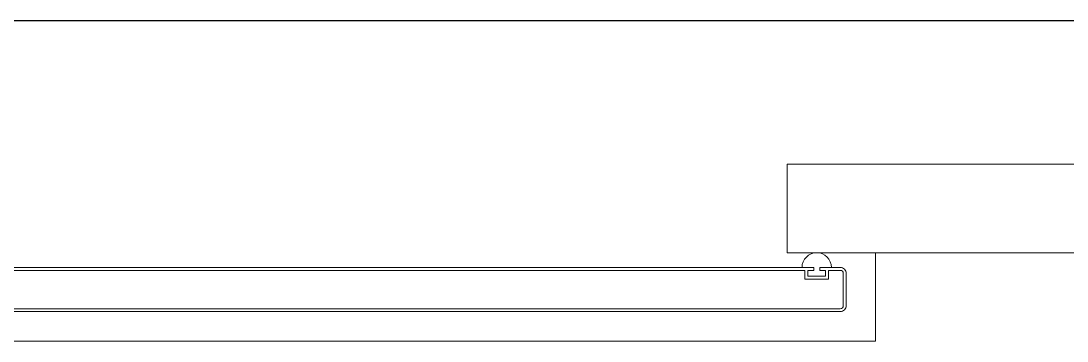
# Model space of a CAD drawing. Header units: metres. Extents: x 75097 to 220762, y -1557923 to -1361206.
# Drawn here: x 141429 to 143205, y -1404831 to -1404288 of the extents above; entities that cross this region are included whole.
import ezdxf

# ---------------------------------------------------------------- set-up
doc = ezdxf.new("R2010")
doc.units = ezdxf.units.M
doc.layers.get('0').update_dxf_attribs({"lineweight": 0})
doc.layers.add('A-100 - Copy$0$axes', color=8, linetype='Continuous')
doc.layers.add('A-100 - Copy$0$Walls', color=8, linetype='Continuous', lineweight=0)
doc.layers.add('A-100 - Copy$0$Wooden Joinery', color=8, linetype='Continuous', lineweight=0)

# ---------------------------------------------------------------- blocks, each defined once
blk = doc.blocks.new('A-100 - Copy')
at = {"layer": 'A-100 - Copy$0$axes'}
blk.add_line((178940.3, -1404287.7, 2.4), (95748.8, -1404287.7, 2.4), dxfattribs=at)
at = {"layer": 'A-100 - Copy$0$Walls', "ltscale": 10}
for p, q in [((142730.1, -1404681, 0), (142730.1, -1404531, 0)), ((144098.3, -1404531, 0), (142730.1, -1404531, 0)), ((148085, -1404681, 0), (142730.1, -1404681, 0))]:
    blk.add_line(p, q, dxfattribs=at)
at = {"layer": 'A-100 - Copy$0$Wooden Joinery', "elevation": 0}
blk.add_lwpolyline([(142880.1, -1404681), (142880.1, -1404831), (138480.1, -1404831), (138480.1, -1404681)], dxfattribs=at)
for points in [[(140765.1, -1404711), (140775.1, -1404711), (140775.1, -1404706), (140740.1, -1404706, 0.414214), (140730.1, -1404716), (140730.1, -1404771, 0.414214), (140740.1, -1404781), (142820.1, -1404781, 0.414214), (142830.1, -1404771), (142830.1, -1404716, 0.414214), (142820.1, -1404706), (142785.1, -1404706), (142785.1, -1404711), (142795.1, -1404711), (142795.1, -1404721), (142765.1, -1404721), (142765.1, -1404711), (142775.1, -1404711), (142775.1, -1404706), (140785.1, -1404706), (140785.1, -1404711), (140795.1, -1404711), (140795.1, -1404721), (140765.1, -1404721)], [(140800.1, -1404711), (142760.1, -1404711), (142760.1, -1404726), (142800.1, -1404726), (142800.1, -1404711), (142820.1, -1404711, -0.414214), (142825.1, -1404716), (142825.1, -1404771, -0.414214), (142820.1, -1404776), (140740.1, -1404776, -0.414214), (140735.1, -1404771), (140735.1, -1404716, -0.414214), (140740.1, -1404711), (140760.1, -1404711), (140760.1, -1404726), (140800.1, -1404726)]]:
    blk.add_lwpolyline(points, format="xyb", close=True, dxfattribs=at)
at = {"layer": 'A-100 - Copy$0$Wooden Joinery'}
blk.add_arc((142780.1, -1404706, 0), 25, 0, 180, dxfattribs=at)

msp = doc.modelspace()

# ---------------------------------------------------------------- block references
msp.add_blockref('A-100 - Copy', (0, 0))

doc.saveas('drawing.dxf')
